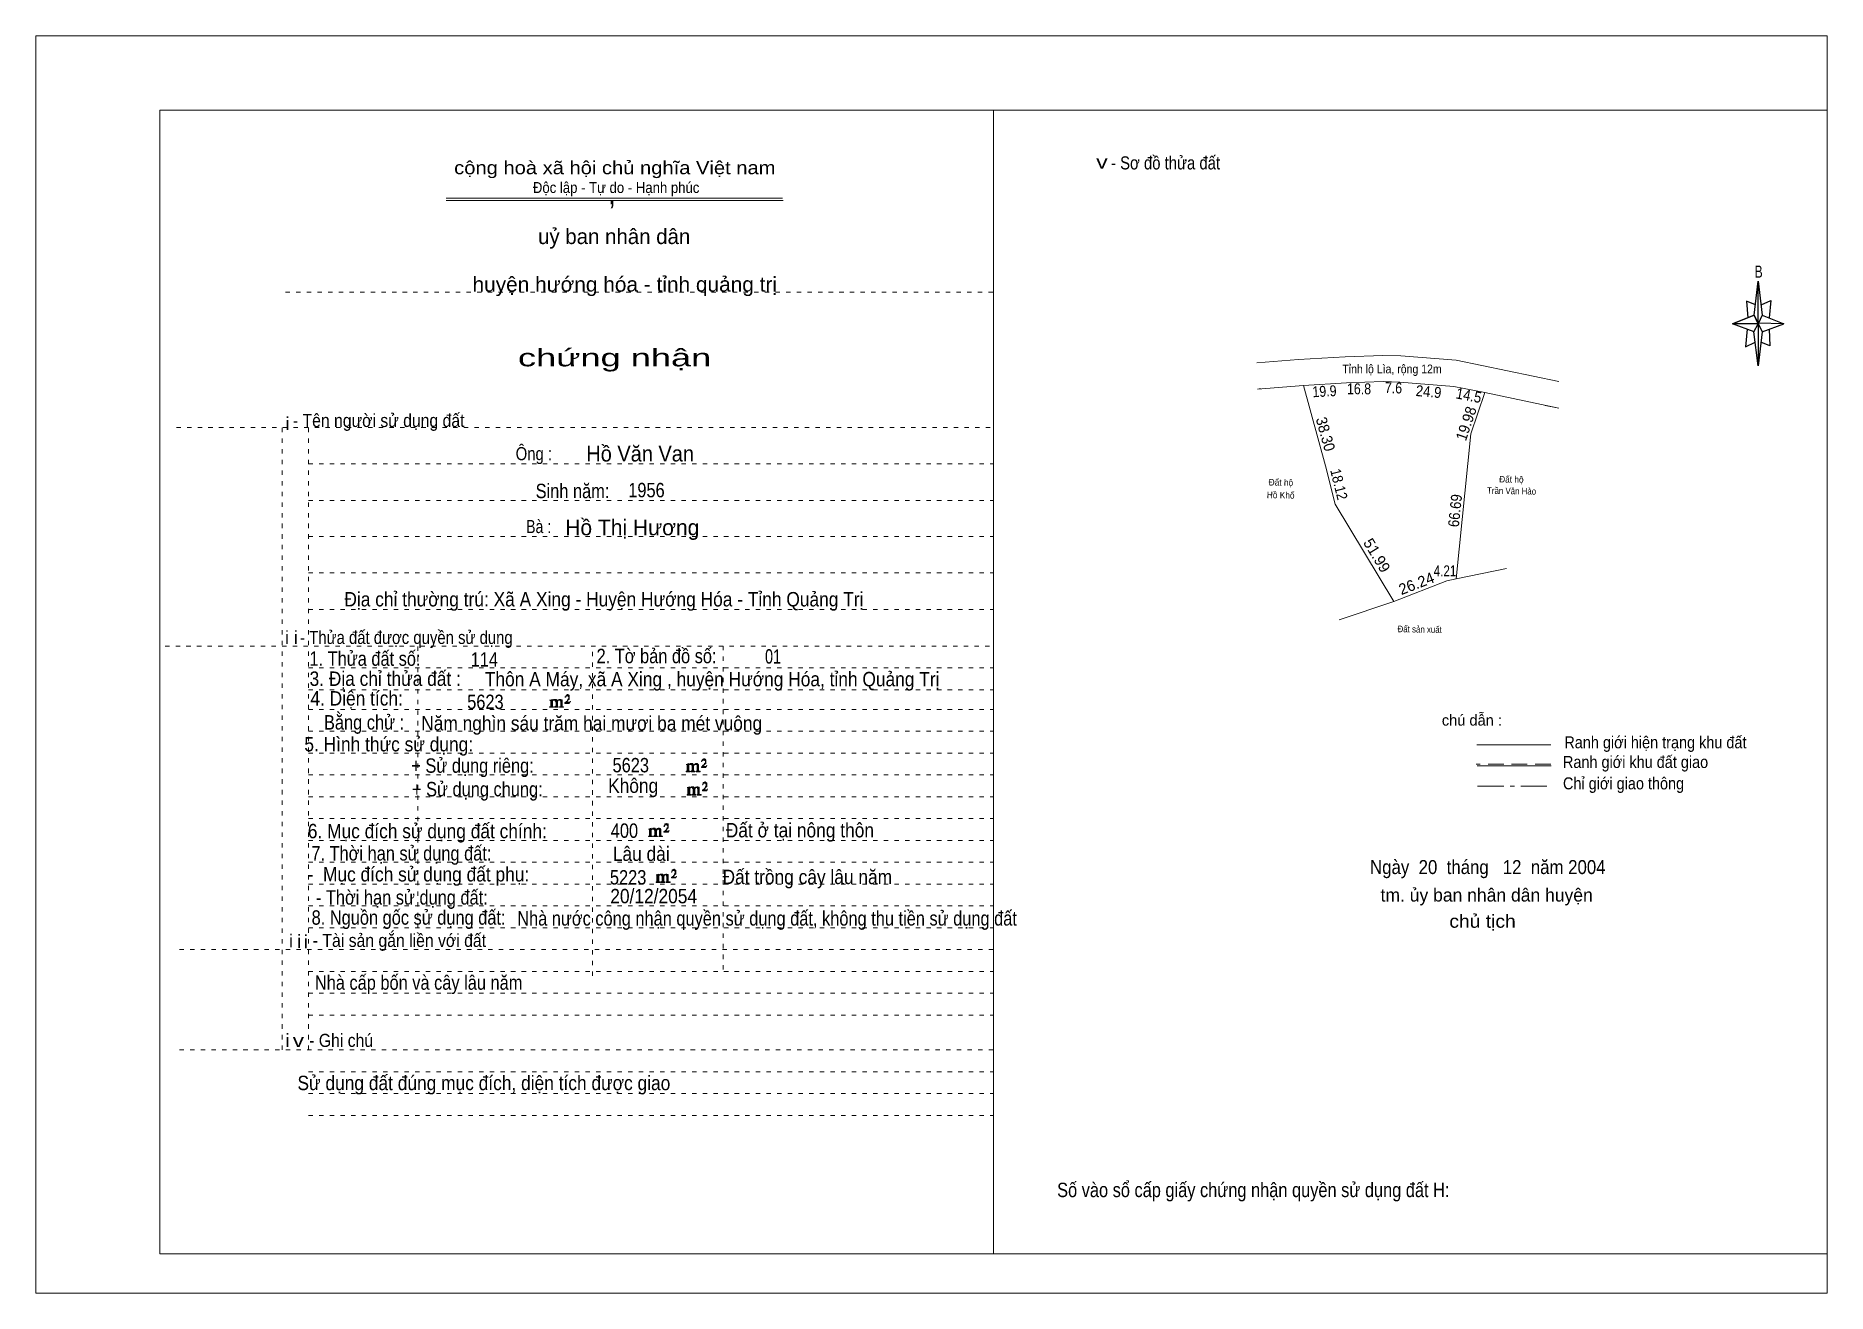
# Model space of a CAD drawing. Header units: centimetres. Extents: x -0.5 to 40.6, y -0.5 to 28.3.
import ezdxf
from ezdxf.enums import TextEntityAlignment as Align

# ---------------------------------------------------------------- set-up
doc = ezdxf.new("R2010")
doc.units = ezdxf.units.CM
doc.header["$LTSCALE"] = 0.12
for name, pattern in [('DOT_DASHED', [7.7, 5, -1.2, 0.3, -1.2]), ('DOTTED', [1.5, 0.3, -1.2]), ('MEDIUM_DASHED', [4.5, 3, -1.5])]:
    doc.linetypes.add(name, pattern=pattern)
for name, color, linetype, lineweight in [('1', 7, 'DOTTED', 13), ('22', 7, 'Continuous', 13), ('50', 7, 'Continuous', 13)]:
    doc.layers.add(name, color=color, linetype=linetype, lineweight=lineweight)
doc.layers.add('34', color=7, linetype='Continuous')

msp = doc.modelspace()

# ---------------------------------------------------------------- hatches: boundary and pattern name
at = {"layer": '50'}
for points in [[(11.74, 12.97), (11.77, 13.02), (11.77, 13.02), (11.76, 13), (11.74, 13), (11.73, 13), (11.68, 13), (11.71, 13.04), (11.72, 13.05), (11.74, 13.06), (11.74, 13.08), (11.74, 13.1), (11.74, 13.12), (11.74, 13.13), (11.74, 13.15), (11.73, 13.16), (11.72, 13.16), (11.71, 13.17), (11.7, 13.17), (11.68, 13.16), (11.68, 13.16), (11.67, 13.15), (11.66, 13.13), (11.64, 13.11), (11.66, 13.11), (11.66, 13.13), (11.67, 13.13), (11.68, 13.14), (11.7, 13.14), (11.71, 13.14), (11.72, 13.13), (11.73, 13.13), (11.73, 13.1), (11.73, 13.08), (11.71, 13.06), (11.71, 13.04), (11.7, 13.03), (11.64, 12.98), (11.64, 12.97)], [(11.32, 12.91), (11.32, 12.9), (11.32, 12.89), (11.3, 12.89), (11.29, 12.89), (11.29, 12.88), (11.38, 12.88), (11.38, 12.89), (11.37, 12.89), (11.36, 12.89), (11.36, 12.9), (11.36, 12.91), (11.36, 13.02), (11.36, 13.03), (11.37, 13.04), (11.39, 13.04), (11.4, 13.04), (11.41, 13.04), (11.42, 13.03), (11.44, 13), (11.44, 12.91), (11.42, 12.9), (11.42, 12.89), (11.41, 12.89), (11.4, 12.89), (11.4, 12.88), (11.49, 12.88), (11.49, 12.89), (11.48, 12.89), (11.47, 12.89), (11.47, 12.9), (11.47, 12.91), (11.47, 13.02), (11.49, 13.04), (11.5, 13.04), (11.51, 13.04), (11.54, 13.04), (11.54, 13.03), (11.55, 13.02), (11.55, 13), (11.55, 12.91), (11.55, 12.9), (11.54, 12.89), (11.54, 12.89), (11.52, 12.89), (11.52, 12.88), (11.61, 12.88), (11.61, 12.89), (11.6, 12.89), (11.59, 12.89), (11.58, 12.9), (11.58, 12.91), (11.58, 12.98), (11.58, 13.03), (11.58, 13.04), (11.57, 13.05), (11.55, 13.06), (11.52, 13.06), (11.51, 13.06), (11.49, 13.05), (11.46, 13.03), (11.46, 13.04), (11.45, 13.06), (11.44, 13.06), (11.42, 13.06), (11.4, 13.06), (11.39, 13.06), (11.37, 13.04), (11.36, 13.04), (11.36, 13.03), (11.36, 13.03), (11.36, 13.04), (11.36, 13.06), (11.29, 13.04), (11.29, 13.04), (11.3, 13.04), (11.32, 13.03), (11.32, 13.02), (11.32, 13.01)], [(14.44, 11.44), (14.44, 11.43), (14.44, 11.42), (14.43, 11.42), (14.42, 11.42), (14.42, 11.4), (14.5, 11.4), (14.5, 11.42), (14.49, 11.42), (14.48, 11.42), (14.48, 11.43), (14.48, 11.44), (14.48, 11.55), (14.48, 11.56), (14.49, 11.57), (14.52, 11.57), (14.53, 11.57), (14.54, 11.57), (14.55, 11.56), (14.56, 11.52), (14.56, 11.44), (14.55, 11.43), (14.55, 11.42), (14.54, 11.42), (14.53, 11.42), (14.53, 11.4), (14.62, 11.4), (14.62, 11.42), (14.6, 11.42), (14.59, 11.42), (14.59, 11.43), (14.59, 11.44), (14.59, 11.55), (14.62, 11.57), (14.63, 11.57), (14.64, 11.57), (14.66, 11.57), (14.66, 11.56), (14.67, 11.55), (14.67, 11.52), (14.67, 11.44), (14.67, 11.43), (14.66, 11.42), (14.66, 11.42), (14.65, 11.42), (14.65, 11.4), (14.74, 11.4), (14.74, 11.42), (14.72, 11.42), (14.71, 11.42), (14.7, 11.43), (14.7, 11.44), (14.7, 11.51), (14.7, 11.56), (14.7, 11.57), (14.69, 11.58), (14.67, 11.59), (14.65, 11.59), (14.64, 11.59), (14.62, 11.58), (14.58, 11.56), (14.58, 11.57), (14.57, 11.59), (14.56, 11.59), (14.55, 11.59), (14.53, 11.59), (14.52, 11.59), (14.49, 11.57), (14.48, 11.57), (14.48, 11.56), (14.48, 11.56), (14.48, 11.57), (14.48, 11.59), (14.42, 11.57), (14.42, 11.57), (14.43, 11.57), (14.44, 11.56), (14.44, 11.55), (14.44, 11.54)], [(14.87, 11.5), (14.89, 11.55), (14.89, 11.55), (14.88, 11.52), (14.87, 11.52), (14.86, 11.52), (14.8, 11.52), (14.84, 11.57), (14.85, 11.58), (14.87, 11.59), (14.87, 11.61), (14.87, 11.62), (14.87, 11.65), (14.87, 11.66), (14.87, 11.68), (14.86, 11.69), (14.85, 11.69), (14.84, 11.7), (14.82, 11.7), (14.8, 11.69), (14.8, 11.69), (14.79, 11.68), (14.78, 11.66), (14.77, 11.64), (14.78, 11.64), (14.78, 11.66), (14.79, 11.66), (14.8, 11.67), (14.82, 11.67), (14.84, 11.67), (14.85, 11.66), (14.86, 11.66), (14.86, 11.62), (14.86, 11.61), (14.84, 11.59), (14.84, 11.57), (14.82, 11.56), (14.77, 11.51), (14.77, 11.5)], [(14.89, 10.97), (14.91, 11.01), (14.91, 11.01), (14.9, 10.99), (14.89, 10.99), (14.88, 10.99), (14.82, 10.99), (14.86, 11.04), (14.87, 11.05), (14.89, 11.06), (14.89, 11.08), (14.89, 11.09), (14.89, 11.11), (14.89, 11.12), (14.89, 11.15), (14.88, 11.16), (14.87, 11.16), (14.86, 11.17), (14.85, 11.17), (14.82, 11.16), (14.82, 11.16), (14.81, 11.15), (14.8, 11.12), (14.79, 11.1), (14.8, 11.1), (14.8, 11.12), (14.81, 11.12), (14.82, 11.14), (14.85, 11.14), (14.86, 11.14), (14.87, 11.12), (14.88, 11.12), (14.88, 11.09), (14.88, 11.08), (14.86, 11.06), (14.86, 11.04), (14.85, 11.02), (14.79, 10.98), (14.79, 10.97)], [(14.46, 10.9), (14.46, 10.89), (14.46, 10.88), (14.45, 10.88), (14.44, 10.88), (14.44, 10.87), (14.53, 10.87), (14.53, 10.88), (14.52, 10.88), (14.5, 10.88), (14.5, 10.89), (14.5, 10.9), (14.5, 11.01), (14.5, 11.02), (14.52, 11.04), (14.54, 11.04), (14.55, 11.04), (14.56, 11.04), (14.57, 11.02), (14.58, 10.99), (14.58, 10.9), (14.57, 10.89), (14.57, 10.88), (14.56, 10.88), (14.55, 10.88), (14.55, 10.87), (14.64, 10.87), (14.64, 10.88), (14.63, 10.88), (14.62, 10.88), (14.62, 10.89), (14.62, 10.9), (14.62, 11.01), (14.64, 11.04), (14.65, 11.04), (14.66, 11.04), (14.68, 11.04), (14.68, 11.02), (14.69, 11.01), (14.69, 10.99), (14.69, 10.9), (14.69, 10.89), (14.68, 10.88), (14.68, 10.88), (14.67, 10.88), (14.67, 10.87), (14.76, 10.87), (14.76, 10.88), (14.75, 10.88), (14.74, 10.88), (14.72, 10.89), (14.72, 10.9), (14.72, 10.98), (14.72, 11.02), (14.72, 11.04), (14.71, 11.05), (14.69, 11.06), (14.67, 11.06), (14.66, 11.06), (14.64, 11.05), (14.6, 11.02), (14.6, 11.04), (14.59, 11.06), (14.58, 11.06), (14.57, 11.06), (14.55, 11.06), (14.54, 11.06), (14.52, 11.04), (14.5, 11.04), (14.5, 11.02), (14.5, 11.02), (14.5, 11.04), (14.5, 11.06), (14.44, 11.04), (14.44, 11.04), (14.45, 11.04), (14.46, 11.02), (14.46, 11.01), (14.46, 11)], [(13.58, 9.95), (13.58, 9.94), (13.58, 9.93), (13.57, 9.93), (13.56, 9.93), (13.56, 9.92), (13.65, 9.92), (13.65, 9.93), (13.64, 9.93), (13.62, 9.93), (13.62, 9.94), (13.62, 9.95), (13.62, 10.06), (13.62, 10.07), (13.64, 10.09), (13.66, 10.09), (13.67, 10.09), (13.68, 10.09), (13.69, 10.07), (13.7, 10.04), (13.7, 9.95), (13.69, 9.94), (13.69, 9.93), (13.68, 9.93), (13.67, 9.93), (13.67, 9.92), (13.76, 9.92), (13.76, 9.93), (13.75, 9.93), (13.74, 9.93), (13.74, 9.94), (13.74, 9.95), (13.74, 10.06), (13.76, 10.09), (13.77, 10.09), (13.78, 10.09), (13.8, 10.09), (13.8, 10.07), (13.81, 10.06), (13.81, 10.04), (13.81, 9.95), (13.81, 9.94), (13.8, 9.93), (13.8, 9.93), (13.79, 9.93), (13.79, 9.92), (13.88, 9.92), (13.88, 9.93), (13.87, 9.93), (13.86, 9.93), (13.84, 9.94), (13.84, 9.95), (13.84, 10.03), (13.84, 10.07), (13.84, 10.09), (13.83, 10.1), (13.81, 10.11), (13.79, 10.11), (13.78, 10.11), (13.76, 10.1), (13.72, 10.07), (13.72, 10.09), (13.71, 10.11), (13.7, 10.11), (13.69, 10.11), (13.67, 10.11), (13.66, 10.11), (13.64, 10.09), (13.62, 10.09), (13.62, 10.07), (13.62, 10.07), (13.62, 10.09), (13.62, 10.11), (13.56, 10.09), (13.56, 10.09), (13.57, 10.09), (13.58, 10.07), (13.58, 10.06), (13.58, 10.05)], [(14.01, 10.02), (14.03, 10.06), (14.03, 10.06), (14.02, 10.04), (14.01, 10.04), (14, 10.04), (13.94, 10.04), (13.98, 10.09), (13.99, 10.1), (14.01, 10.11), (14.01, 10.13), (14.01, 10.14), (14.01, 10.16), (14.01, 10.17), (14.01, 10.2), (14, 10.21), (13.99, 10.21), (13.98, 10.22), (13.97, 10.22), (13.94, 10.21), (13.94, 10.21), (13.93, 10.2), (13.92, 10.17), (13.91, 10.15), (13.92, 10.15), (13.92, 10.17), (13.93, 10.17), (13.94, 10.19), (13.97, 10.19), (13.98, 10.19), (13.99, 10.17), (14, 10.17), (14, 10.14), (14, 10.13), (13.98, 10.11), (13.98, 10.09), (13.97, 10.07), (13.91, 10.03), (13.91, 10.02)], [(13.75, 8.9), (13.75, 8.89), (13.75, 8.88), (13.74, 8.88), (13.73, 8.88), (13.73, 8.87), (13.82, 8.87), (13.82, 8.88), (13.81, 8.88), (13.79, 8.88), (13.79, 8.89), (13.79, 8.9), (13.79, 9.01), (13.79, 9.02), (13.81, 9.04), (13.83, 9.04), (13.84, 9.04), (13.85, 9.04), (13.86, 9.02), (13.87, 8.99), (13.87, 8.9), (13.86, 8.89), (13.86, 8.88), (13.85, 8.88), (13.84, 8.88), (13.84, 8.87), (13.93, 8.87), (13.93, 8.88), (13.92, 8.88), (13.91, 8.88), (13.91, 8.89), (13.91, 8.9), (13.91, 9.01), (13.93, 9.04), (13.94, 9.04), (13.95, 9.04), (13.97, 9.04), (13.97, 9.02), (13.98, 9.01), (13.98, 8.99), (13.98, 8.9), (13.98, 8.89), (13.97, 8.88), (13.97, 8.88), (13.96, 8.88), (13.96, 8.87), (14.05, 8.87), (14.05, 8.88), (14.04, 8.88), (14.03, 8.88), (14.01, 8.89), (14.01, 8.9), (14.01, 8.98), (14.01, 9.02), (14.01, 9.04), (14, 9.05), (13.98, 9.06), (13.96, 9.06), (13.95, 9.06), (13.93, 9.05), (13.89, 9.02), (13.89, 9.04), (13.88, 9.06), (13.87, 9.06), (13.86, 9.06), (13.84, 9.06), (13.83, 9.06), (13.81, 9.04), (13.79, 9.04), (13.79, 9.02), (13.79, 9.02), (13.79, 9.04), (13.79, 9.06), (13.73, 9.04), (13.73, 9.04), (13.74, 9.04), (13.75, 9.02), (13.75, 9.01), (13.75, 9)], [(14.18, 8.97), (14.2, 9.01), (14.2, 9.01), (14.19, 8.99), (14.18, 8.99), (14.17, 8.99), (14.11, 8.99), (14.15, 9.04), (14.16, 9.05), (14.18, 9.06), (14.18, 9.08), (14.18, 9.09), (14.18, 9.11), (14.18, 9.12), (14.18, 9.15), (14.17, 9.16), (14.16, 9.16), (14.15, 9.17), (14.14, 9.17), (14.11, 9.16), (14.11, 9.16), (14.1, 9.15), (14.09, 9.12), (14.08, 9.1), (14.09, 9.1), (14.09, 9.12), (14.1, 9.12), (14.11, 9.14), (14.14, 9.14), (14.15, 9.14), (14.16, 9.12), (14.17, 9.12), (14.17, 9.09), (14.17, 9.08), (14.15, 9.06), (14.15, 9.04), (14.14, 9.02), (14.08, 8.98), (14.08, 8.97)]]:
    msp.add_hatch(color=256, dxfattribs=at).paths.add_polyline_path(points)

# ---------------------------------------------------------------- linework, layer by layer
at = {"layer": '1', "linetype": 'Continuous'}
for p, q in [((2.36, 0.36), (2.36, 26.56)), ((2.36, 26.56), (40.56, 26.56)), ((21.46, 0.36), (21.46, 26.56)), ((40.56, 0.36), (40.56, 26.56)), ((8.92, 24.54), (16.63, 24.54)), ((8.92, 24.49), (16.64, 24.49)), ((2.36, 0.36), (40.56, 0.36))]:
    msp.add_line(p, q, dxfattribs=at)
at = {"layer": '1'}
for p, q in [((5.24, 22.39), (21.46, 22.39)), ((2.74, 19.29), (21.46, 19.29)), ((5.16, 5.03), (5.16, 19.29)), ((5.77, 5.03), (5.77, 19.29)), ((5.77, 18.46), (21.46, 18.46)), ((5.77, 17.62), (21.46, 17.62)), ((5.77, 16.79), (21.46, 16.79)), ((5.77, 15.96), (21.46, 15.96)), ((5.77, 15.12), (21.46, 15.12)), ((2.48, 14.28), (21.46, 14.28)), ((8.27, 7.83), (8.27, 14.28)), ((12.27, 6.73), (12.27, 14.28)), ((15.27, 6.87), (15.27, 14.28)), ((5.77, 13.78), (21.46, 13.78)), ((5.77, 13.28), (21.46, 13.28)), ((5.77, 12.83), (21.46, 12.83)), ((5.77, 12.33), (21.46, 12.33)), ((5.77, 11.83), (21.46, 11.83)), ((5.77, 11.33), (21.46, 11.33)), ((5.77, 10.83), (21.46, 10.83)), ((5.77, 10.33), (21.46, 10.33)), ((5.77, 9.83), (21.46, 9.83)), ((5.77, 9.33), (21.46, 9.33)), ((5.77, 8.83), (21.46, 8.83)), ((5.77, 8.33), (21.46, 8.33)), ((5.77, 7.83), (21.46, 7.83)), ((2.81, 7.33), (21.46, 7.33)), ((5.77, 6.83), (21.46, 6.83)), ((5.77, 6.33), (21.46, 6.33)), ((5.77, 5.83), (21.46, 5.83)), ((2.81, 5.03), (21.46, 5.03)), ((5.77, 4.53), (21.46, 4.53)), ((5.77, 4.03), (21.46, 4.03)), ((5.77, 3.53), (21.46, 3.53))]:
    msp.add_line(p, q, dxfattribs=at)
at = {"layer": '1', "linetype": 'Continuous'}
msp.add_lwpolyline([(-0.48, -0.54), (40.56, -0.54), (40.56, 28.26), (-0.48, 28.26)], close=True, dxfattribs=at)
at = {"layer": '22'}
for p, q in [((30.79, 20.93), (32.06, 20.83)), ((32.06, 20.83), (34.41, 20.34)), ((33.21, 16.06), (32.06, 15.82)), ((29.38, 14.88), (30.63, 15.3))]:
    msp.add_line(p, q, dxfattribs=at)
for points in [[(29.52, 20.91), (30.38, 20.94), (30.79, 20.93)], [(29.52, 20.91), (28.45, 20.85), (27.49, 20.77)], [(27.58, 20.18), (27.51, 20.17), (28.56, 20.25)], [(28.56, 20.25), (29.55, 20.31), (30.39, 20.34), (30.77, 20.33), (32.01, 20.23), (32.72, 20.09)], [(28.56, 20.25), (29.07, 18.41), (29.29, 17.53), (30.63, 15.3)], [(32.72, 20.09), (32.4, 19.14), (32.06, 15.82)], [(32.72, 20.09), (34.41, 19.73), (34.1, 19.79)], [(32.06, 15.82), (31.85, 15.78), (30.63, 15.3)]]:
    msp.add_lwpolyline(points, dxfattribs=at)
msp.add_lwpolyline([(28.56, 20.25), (29.55, 20.31), (30.39, 20.34), (30.77, 20.33), (32.01, 20.23), (32.72, 20.09), (32.4, 19.14), (32.06, 15.82), (31.85, 15.78), (30.63, 15.3), (29.29, 17.53), (29.07, 18.41)], close=True, dxfattribs=at)
at = {"layer": '50', "lineweight": 25}
for p, q in [((38.89, 21.86), (38.98, 22.64)), ((39.07, 21.86), (39.57, 21.66)), ((38.89, 21.48), (38.39, 21.66)), ((39.07, 21.48), (38.98, 20.7)), ((39.23, 21.54), (39.25, 21.16)), ((39.25, 21.16), (39.04, 21.24))]:
    msp.add_line(p, q, dxfattribs=at)
at = {"layer": '50'}
for p, q in [((34.23, 12.02), (32.53, 12.02)), ((34.24, 11.54), (32.54, 11.54))]:
    msp.add_line(p, q, dxfattribs=at)
at = {"layer": '50', "linetype": 'MEDIUM_DASHED'}
msp.add_line((34.23, 11.58), (32.52, 11.58), dxfattribs=at)
at = {"layer": '50', "linetype": 'DOT_DASHED'}
msp.add_line((32.55, 11.07), (34.26, 11.07), dxfattribs=at)
at = {"layer": '50', "lineweight": 25}
for points in [[(38.98, 22.64), (39.07, 21.86), (38.98, 21.66)], [(38.98, 21.66), (38.39, 21.66), (38.89, 21.86), (39.07, 21.48), (39.57, 21.66), (38.98, 21.68)], [(38.98, 21.66), (38.98, 20.7), (38.88, 21.48)]]:
    msp.add_lwpolyline(points, close=True, dxfattribs=at)
for points in [[(38.92, 22.1), (38.71, 22.18), (38.74, 21.8)], [(39.05, 22.1), (39.27, 22.2), (39.23, 21.8)], [(38.98, 21.66), (38.89, 21.86), (38.39, 21.66)], [(38.73, 21.54), (38.69, 21.14), (38.91, 21.24)], [(38.98, 21.66), (39.07, 21.48), (39.57, 21.66)]]:
    msp.add_lwpolyline(points, dxfattribs=at)
at = {"layer": '50'}
for points in [[(11.74, 12.97), (11.77, 13.02), (11.77, 13.02), (11.76, 13), (11.74, 13), (11.73, 13), (11.68, 13), (11.71, 13.04), (11.72, 13.05), (11.74, 13.06), (11.74, 13.08), (11.74, 13.1), (11.74, 13.12), (11.74, 13.13), (11.74, 13.15), (11.73, 13.16), (11.72, 13.16), (11.71, 13.17), (11.7, 13.17), (11.68, 13.16), (11.68, 13.16), (11.67, 13.15), (11.66, 13.13), (11.64, 13.11), (11.66, 13.11), (11.66, 13.13), (11.67, 13.13), (11.68, 13.14), (11.7, 13.14), (11.71, 13.14), (11.72, 13.13), (11.73, 13.13), (11.73, 13.1), (11.73, 13.08), (11.71, 13.06), (11.71, 13.04), (11.7, 13.03), (11.64, 12.98), (11.64, 12.97)], [(11.32, 12.91), (11.32, 12.9), (11.32, 12.89), (11.3, 12.89), (11.29, 12.89), (11.29, 12.88), (11.38, 12.88), (11.38, 12.89), (11.37, 12.89), (11.36, 12.89), (11.36, 12.9), (11.36, 12.91), (11.36, 13.02), (11.36, 13.03), (11.37, 13.04), (11.39, 13.04), (11.4, 13.04), (11.41, 13.04), (11.42, 13.03), (11.44, 13), (11.44, 12.91), (11.42, 12.9), (11.42, 12.89), (11.41, 12.89), (11.4, 12.89), (11.4, 12.88), (11.49, 12.88), (11.49, 12.89), (11.48, 12.89), (11.47, 12.89), (11.47, 12.9), (11.47, 12.91), (11.47, 13.02), (11.49, 13.04), (11.5, 13.04), (11.51, 13.04), (11.54, 13.04), (11.54, 13.03), (11.55, 13.02), (11.55, 13), (11.55, 12.91), (11.55, 12.9), (11.54, 12.89), (11.54, 12.89), (11.52, 12.89), (11.52, 12.88), (11.61, 12.88), (11.61, 12.89), (11.6, 12.89), (11.59, 12.89), (11.58, 12.9), (11.58, 12.91), (11.58, 12.98), (11.58, 13.03), (11.58, 13.04), (11.57, 13.05), (11.55, 13.06), (11.52, 13.06), (11.51, 13.06), (11.49, 13.05), (11.46, 13.03), (11.46, 13.04), (11.45, 13.06), (11.44, 13.06), (11.42, 13.06), (11.4, 13.06), (11.39, 13.06), (11.37, 13.04), (11.36, 13.04), (11.36, 13.03), (11.36, 13.03), (11.36, 13.04), (11.36, 13.06), (11.29, 13.04), (11.29, 13.04), (11.3, 13.04), (11.32, 13.03), (11.32, 13.02), (11.32, 13.01)], [(14.44, 11.44), (14.44, 11.43), (14.44, 11.42), (14.43, 11.42), (14.42, 11.42), (14.42, 11.4), (14.5, 11.4), (14.5, 11.42), (14.49, 11.42), (14.48, 11.42), (14.48, 11.43), (14.48, 11.44), (14.48, 11.55), (14.48, 11.56), (14.49, 11.57), (14.52, 11.57), (14.53, 11.57), (14.54, 11.57), (14.55, 11.56), (14.56, 11.52), (14.56, 11.44), (14.55, 11.43), (14.55, 11.42), (14.54, 11.42), (14.53, 11.42), (14.53, 11.4), (14.62, 11.4), (14.62, 11.42), (14.6, 11.42), (14.59, 11.42), (14.59, 11.43), (14.59, 11.44), (14.59, 11.55), (14.62, 11.57), (14.63, 11.57), (14.64, 11.57), (14.66, 11.57), (14.66, 11.56), (14.67, 11.55), (14.67, 11.52), (14.67, 11.44), (14.67, 11.43), (14.66, 11.42), (14.66, 11.42), (14.65, 11.42), (14.65, 11.4), (14.74, 11.4), (14.74, 11.42), (14.72, 11.42), (14.71, 11.42), (14.7, 11.43), (14.7, 11.44), (14.7, 11.51), (14.7, 11.56), (14.7, 11.57), (14.69, 11.58), (14.67, 11.59), (14.65, 11.59), (14.64, 11.59), (14.62, 11.58), (14.58, 11.56), (14.58, 11.57), (14.57, 11.59), (14.56, 11.59), (14.55, 11.59), (14.53, 11.59), (14.52, 11.59), (14.49, 11.57), (14.48, 11.57), (14.48, 11.56), (14.48, 11.56), (14.48, 11.57), (14.48, 11.59), (14.42, 11.57), (14.42, 11.57), (14.43, 11.57), (14.44, 11.56), (14.44, 11.55), (14.44, 11.54)], [(14.87, 11.5), (14.89, 11.55), (14.89, 11.55), (14.88, 11.52), (14.87, 11.52), (14.86, 11.52), (14.8, 11.52), (14.84, 11.57), (14.85, 11.58), (14.87, 11.59), (14.87, 11.61), (14.87, 11.62), (14.87, 11.65), (14.87, 11.66), (14.87, 11.68), (14.86, 11.69), (14.85, 11.69), (14.84, 11.7), (14.82, 11.7), (14.8, 11.69), (14.8, 11.69), (14.79, 11.68), (14.78, 11.66), (14.77, 11.64), (14.78, 11.64), (14.78, 11.66), (14.79, 11.66), (14.8, 11.67), (14.82, 11.67), (14.84, 11.67), (14.85, 11.66), (14.86, 11.66), (14.86, 11.62), (14.86, 11.61), (14.84, 11.59), (14.84, 11.57), (14.82, 11.56), (14.77, 11.51), (14.77, 11.5)], [(14.89, 10.97), (14.91, 11.01), (14.91, 11.01), (14.9, 10.99), (14.89, 10.99), (14.88, 10.99), (14.82, 10.99), (14.86, 11.04), (14.87, 11.05), (14.89, 11.06), (14.89, 11.08), (14.89, 11.09), (14.89, 11.11), (14.89, 11.12), (14.89, 11.15), (14.88, 11.16), (14.87, 11.16), (14.86, 11.17), (14.85, 11.17), (14.82, 11.16), (14.82, 11.16), (14.81, 11.15), (14.8, 11.12), (14.79, 11.1), (14.8, 11.1), (14.8, 11.12), (14.81, 11.12), (14.82, 11.14), (14.85, 11.14), (14.86, 11.14), (14.87, 11.12), (14.88, 11.12), (14.88, 11.09), (14.88, 11.08), (14.86, 11.06), (14.86, 11.04), (14.85, 11.02), (14.79, 10.98), (14.79, 10.97)], [(14.46, 10.9), (14.46, 10.89), (14.46, 10.88), (14.45, 10.88), (14.44, 10.88), (14.44, 10.87), (14.53, 10.87), (14.53, 10.88), (14.52, 10.88), (14.5, 10.88), (14.5, 10.89), (14.5, 10.9), (14.5, 11.01), (14.5, 11.02), (14.52, 11.04), (14.54, 11.04), (14.55, 11.04), (14.56, 11.04), (14.57, 11.02), (14.58, 10.99), (14.58, 10.9), (14.57, 10.89), (14.57, 10.88), (14.56, 10.88), (14.55, 10.88), (14.55, 10.87), (14.64, 10.87), (14.64, 10.88), (14.63, 10.88), (14.62, 10.88), (14.62, 10.89), (14.62, 10.9), (14.62, 11.01), (14.64, 11.04), (14.65, 11.04), (14.66, 11.04), (14.68, 11.04), (14.68, 11.02), (14.69, 11.01), (14.69, 10.99), (14.69, 10.9), (14.69, 10.89), (14.68, 10.88), (14.68, 10.88), (14.67, 10.88), (14.67, 10.87), (14.76, 10.87), (14.76, 10.88), (14.75, 10.88), (14.74, 10.88), (14.72, 10.89), (14.72, 10.9), (14.72, 10.98), (14.72, 11.02), (14.72, 11.04), (14.71, 11.05), (14.69, 11.06), (14.67, 11.06), (14.66, 11.06), (14.64, 11.05), (14.6, 11.02), (14.6, 11.04), (14.59, 11.06), (14.58, 11.06), (14.57, 11.06), (14.55, 11.06), (14.54, 11.06), (14.52, 11.04), (14.5, 11.04), (14.5, 11.02), (14.5, 11.02), (14.5, 11.04), (14.5, 11.06), (14.44, 11.04), (14.44, 11.04), (14.45, 11.04), (14.46, 11.02), (14.46, 11.01), (14.46, 11)], [(13.58, 9.95), (13.58, 9.94), (13.58, 9.93), (13.57, 9.93), (13.56, 9.93), (13.56, 9.92), (13.65, 9.92), (13.65, 9.93), (13.64, 9.93), (13.62, 9.93), (13.62, 9.94), (13.62, 9.95), (13.62, 10.06), (13.62, 10.07), (13.64, 10.09), (13.66, 10.09), (13.67, 10.09), (13.68, 10.09), (13.69, 10.07), (13.7, 10.04), (13.7, 9.95), (13.69, 9.94), (13.69, 9.93), (13.68, 9.93), (13.67, 9.93), (13.67, 9.92), (13.76, 9.92), (13.76, 9.93), (13.75, 9.93), (13.74, 9.93), (13.74, 9.94), (13.74, 9.95), (13.74, 10.06), (13.76, 10.09), (13.77, 10.09), (13.78, 10.09), (13.8, 10.09), (13.8, 10.07), (13.81, 10.06), (13.81, 10.04), (13.81, 9.95), (13.81, 9.94), (13.8, 9.93), (13.8, 9.93), (13.79, 9.93), (13.79, 9.92), (13.88, 9.92), (13.88, 9.93), (13.87, 9.93), (13.86, 9.93), (13.84, 9.94), (13.84, 9.95), (13.84, 10.03), (13.84, 10.07), (13.84, 10.09), (13.83, 10.1), (13.81, 10.11), (13.79, 10.11), (13.78, 10.11), (13.76, 10.1), (13.72, 10.07), (13.72, 10.09), (13.71, 10.11), (13.7, 10.11), (13.69, 10.11), (13.67, 10.11), (13.66, 10.11), (13.64, 10.09), (13.62, 10.09), (13.62, 10.07), (13.62, 10.07), (13.62, 10.09), (13.62, 10.11), (13.56, 10.09), (13.56, 10.09), (13.57, 10.09), (13.58, 10.07), (13.58, 10.06), (13.58, 10.05)], [(14.01, 10.02), (14.03, 10.06), (14.03, 10.06), (14.02, 10.04), (14.01, 10.04), (14, 10.04), (13.94, 10.04), (13.98, 10.09), (13.99, 10.1), (14.01, 10.11), (14.01, 10.13), (14.01, 10.14), (14.01, 10.16), (14.01, 10.17), (14.01, 10.2), (14, 10.21), (13.99, 10.21), (13.98, 10.22), (13.97, 10.22), (13.94, 10.21), (13.94, 10.21), (13.93, 10.2), (13.92, 10.17), (13.91, 10.15), (13.92, 10.15), (13.92, 10.17), (13.93, 10.17), (13.94, 10.19), (13.97, 10.19), (13.98, 10.19), (13.99, 10.17), (14, 10.17), (14, 10.14), (14, 10.13), (13.98, 10.11), (13.98, 10.09), (13.97, 10.07), (13.91, 10.03), (13.91, 10.02)], [(13.75, 8.9), (13.75, 8.89), (13.75, 8.88), (13.74, 8.88), (13.73, 8.88), (13.73, 8.87), (13.82, 8.87), (13.82, 8.88), (13.81, 8.88), (13.79, 8.88), (13.79, 8.89), (13.79, 8.9), (13.79, 9.01), (13.79, 9.02), (13.81, 9.04), (13.83, 9.04), (13.84, 9.04), (13.85, 9.04), (13.86, 9.02), (13.87, 8.99), (13.87, 8.9), (13.86, 8.89), (13.86, 8.88), (13.85, 8.88), (13.84, 8.88), (13.84, 8.87), (13.93, 8.87), (13.93, 8.88), (13.92, 8.88), (13.91, 8.88), (13.91, 8.89), (13.91, 8.9), (13.91, 9.01), (13.93, 9.04), (13.94, 9.04), (13.95, 9.04), (13.97, 9.04), (13.97, 9.02), (13.98, 9.01), (13.98, 8.99), (13.98, 8.9), (13.98, 8.89), (13.97, 8.88), (13.97, 8.88), (13.96, 8.88), (13.96, 8.87), (14.05, 8.87), (14.05, 8.88), (14.04, 8.88), (14.03, 8.88), (14.01, 8.89), (14.01, 8.9), (14.01, 8.98), (14.01, 9.02), (14.01, 9.04), (14, 9.05), (13.98, 9.06), (13.96, 9.06), (13.95, 9.06), (13.93, 9.05), (13.89, 9.02), (13.89, 9.04), (13.88, 9.06), (13.87, 9.06), (13.86, 9.06), (13.84, 9.06), (13.83, 9.06), (13.81, 9.04), (13.79, 9.04), (13.79, 9.02), (13.79, 9.02), (13.79, 9.04), (13.79, 9.06), (13.73, 9.04), (13.73, 9.04), (13.74, 9.04), (13.75, 9.02), (13.75, 9.01), (13.75, 9)], [(14.18, 8.97), (14.2, 9.01), (14.2, 9.01), (14.19, 8.99), (14.18, 8.99), (14.17, 8.99), (14.11, 8.99), (14.15, 9.04), (14.16, 9.05), (14.18, 9.06), (14.18, 9.08), (14.18, 9.09), (14.18, 9.11), (14.18, 9.12), (14.18, 9.15), (14.17, 9.16), (14.16, 9.16), (14.15, 9.17), (14.14, 9.17), (14.11, 9.16), (14.11, 9.16), (14.1, 9.15), (14.09, 9.12), (14.08, 9.1), (14.09, 9.1), (14.09, 9.12), (14.1, 9.12), (14.11, 9.14), (14.14, 9.14), (14.15, 9.14), (14.16, 9.12), (14.17, 9.12), (14.17, 9.09), (14.17, 9.08), (14.15, 9.06), (14.15, 9.04), (14.14, 9.02), (14.08, 8.98), (14.08, 8.97)]]:
    msp.add_lwpolyline(points, close=True, dxfattribs=at)

# ---------------------------------------------------------------- texts
at = {"layer": '1'}
for s, height, width, p in [('v', 0.3, 1.3, (23.945, 25.22)), ('- Sơ đồ thửa đất ', 0.3, 0.85, (25.45, 25.2)), ('cộng hoà xã hội chủ nghĩa Việt nam', 0.3, 1.15, (12.785, 25.09)), ('Độc lập - Tự do - Hạnh phúc', 0.25, 0.9, (12.815, 24.66)), ('chứng nhận', 0.4, 1.55, (12.78, 20.69)), ('Tỉnh lộ Lìa, rộng 12m', 0.2, 0.9, (30.59, 20.53)), ('- Tên người sử dụng đất', 0.3, 0.9, (7.375, 19.3)), ('- Thửa đất được quyền sử dụng', 0.3, 0.85, (8.01, 14.33)), ('- Tài sản gắn liền với đất ', 0.3, 0.9, (7.9, 7.39)), ('- Ghi chú', 0.3, 0.9, (6.515, 5.1)), ('v', 0.3, 1.3, (5.535, 5.1))]:
    msp.add_text(s, height=height, dxfattribs=dict(at, width=width)).set_placement(p, align=Align.CENTER)
for s, height, p in [('uỷ ban nhân dân', 0.35, (12.77, 23.49)), ('i', 0.3, (5.285, 19.23)), ('i', 0.3, (5.275, 14.33)), ('i', 0.3, (5.475, 14.33)), ('i', 0.3, (5.365, 7.38)), ('i', 0.3, (5.555, 7.37)), ('i', 0.3, (5.705, 7.36)), ('i', 0.3, (5.285, 5.1))]:
    msp.add_text(s, height=height, dxfattribs=at).set_placement(p, align=Align.CENTER)
at = {"layer": '22'}
for s, width, p in [('Đất hộ', 0.95, (28.044, 17.956)), ('Đất hộ', 0.95, (33.324, 18.026)), ('Hồ Khố', 0.95, (28.039, 17.665)), ('Trần Văn Hào', 0.9, (33.329, 17.761)), ('Đất sản xuất', 0.9, (31.224, 14.592))]:
    msp.add_text(s, height=0.15, rotation=359.036, dxfattribs=dict(at, width=width)).set_placement(p, align=Align.CENTER)
at = {"layer": '34'}
msp.add_text(', ', height=0.5, dxfattribs=at).set_placement((12.814, 24.4), align=Align.CENTER)
at = {"layer": '50'}
for s, height, width, p in [('B', 0.276, 0.75, (38.99, 22.72)), ('  huyện hướng hóa - tỉnh quảng trị', 0.34, 1.05, (12.88, 22.4)), ('16.8', 0.25, 0.85, (29.835, 20.05)), ('Ông :', 0.3, 0.85, (10.93, 18.54)), ('Hồ Văn Van', 0.36, 0.95, (13.365, 18.51)), ('Sinh năm:              ', 0.33, 0.85, (12.545, 17.67)), ('1956', 0.33, 0.85, (13.51, 17.69)), ('Bà :', 0.3, 0.8, (11.04, 16.87)), ('4.21', 0.25, 0.8, (31.805, 15.88)), ('Địa chỉ thường trú: Xã A Xing - Huyện Hướng Hóa - Tỉnh Quảng Trị', 0.33, 0.9, (12.535, 15.19)), ('1. Thửa đất số:  ', 0.33, 0.85, (7.165, 13.83)), ('114', 0.33, 0.85, (9.795, 13.81)), ('2. Tờ bản đồ số:  ', 0.33, 0.85, (13.845, 13.89)), ('01', 0.33, 0.75, (16.41, 13.88)), ('3. Địa chỉ thửa đất : ', 0.33, 0.9, (7.58, 13.37)), ('Thôn A Máy, xã A Xing , huyện Hướng Hóa, tỉnh Quảng Trị', 0.33, 0.9, (15.015, 13.36)), ('4. Diện tích: ', 0.33, 0.9, (6.925, 12.92)), ('5623', 0.33, 0.85, (9.82, 12.84)), ('Bằng chử :', 0.33, 0.85, (7.04, 12.37)), ('Năm nghìn sáu trăm hai mươi ba mét vuông', 0.33, 0.9, (12.255, 12.35)), ('5. Hình thức sử dụng:', 0.33, 0.9, (7.605, 11.87)), ('Ranh giới hiện trạng khu đất', 0.275, 0.9, (36.625, 11.94)), ('+ Sử dụng riêng:', 0.33, 0.85, (9.525, 11.38)), ('5623', 0.33, 0.85, (13.15, 11.39)), ('Ranh giới khu đất giao', 0.275, 0.9, (36.17, 11.49)), ('+ Sử dụng chung:', 0.33, 0.85, (9.635, 10.84)), ('Không', 0.33, 0.9, (13.205, 10.92)), ('Chỉ giới giao thông', 0.275, 0.9, (35.895, 11)), ('Đất ở tại nông thôn', 0.33, 0.9, (17.025, 9.9)), ('6. Mục đích sử dụng đất chính:', 0.33, 0.9, (8.49, 9.88)), ('400', 0.33, 0.85, (13.005, 9.89)), ('7. Thời hạn sử dụng đất:', 0.33, 0.85, (7.895, 9.37)), ('Lâu dài', 0.33, 0.9, (13.39, 9.36)), ('-  Mục đích sử dụng đất phụ:', 0.33, 0.9, (8.285, 8.89)), ('5223', 0.33, 0.85, (13.09, 8.82)), ('Đất trồng cây lâu năm', 0.33, 0.9, (17.195, 8.83)), ('Ngày  20  tháng   12  năm 2004', 0.32, 0.9, (32.785, 9.06)), ('- Thời hạn sử dụng đất:', 0.33, 0.85, (7.905, 8.36)), ('20/12/2054', 0.33, 0.9, (13.675, 8.39)), ('8. Nguồn gốc sử dụng đất:', 0.33, 0.85, (8.06, 7.9)), ('Nhà nước công nhận quyền sử dụng đất, không thu tiền sử dụng đất ', 0.33, 0.85, (16.325, 7.88)), ('chủ tịch', 0.3, 1.1, (32.665, 7.83)), ('Nhà cấp bốn và cây lâu năm', 0.33, 0.85, (8.29, 6.41)), ('Sử dụng đất đúng mục đích, diện tích được giao', 0.33, 0.9, (9.785, 4.11)), ('Số vào sổ cấp giấy chứng nhận quyền sử dụng đất H: ', 0.33, 0.85, (27.465, 1.66))]:
    msp.add_text(s, height=height, dxfattribs=dict(at, width=width)).set_placement(p, align=Align.CENTER)
for s, height, rotation, width, p in [('19.9', 0.25, 3, 0.85, (29.049, 19.995)), ('7.6', 0.25, 358, 0.85, (30.621, 20.073)), ('24.9', 0.25, 355, 0.9, (31.419, 19.985)), ('14.5', 0.25, 349, 0.9, (32.326, 19.902)), ('19.98', 0.25, 71.347, 0.95, (32.408, 19.34)), ('38.30', 0.25, 285.524, 0.95, (28.947, 19.104)), ('18.12', 0.2399, 283.891, 0.9, (29.259, 17.959)), ('66.69', 0.25, 84.078, 0.9, (32.159, 17.372))]:
    msp.add_text(s, height=height, rotation=rotation, dxfattribs=dict(at, width=width)).set_placement(p, align=Align.CENTER)
for s, height, p in [('Hồ Thị Hương', 0.36, (13.185, 16.82)), ('chú dẫn :', 0.25, (32.42, 12.46)), ('tm. ủy ban nhân dân huyện ', 0.3, (32.815, 8.43))]:
    msp.add_text(s, height=height, dxfattribs=at).set_placement(p, align=Align.CENTER)
for s, rotation, p in [('51.99', 301.119, (30.137, 16.295)), ('26.24', 21.205, (31.195, 15.599))]:
    msp.add_text(s, height=0.25, rotation=rotation, dxfattribs=at).set_placement(p, align=Align.CENTER)

doc.saveas('drawing.dxf')
